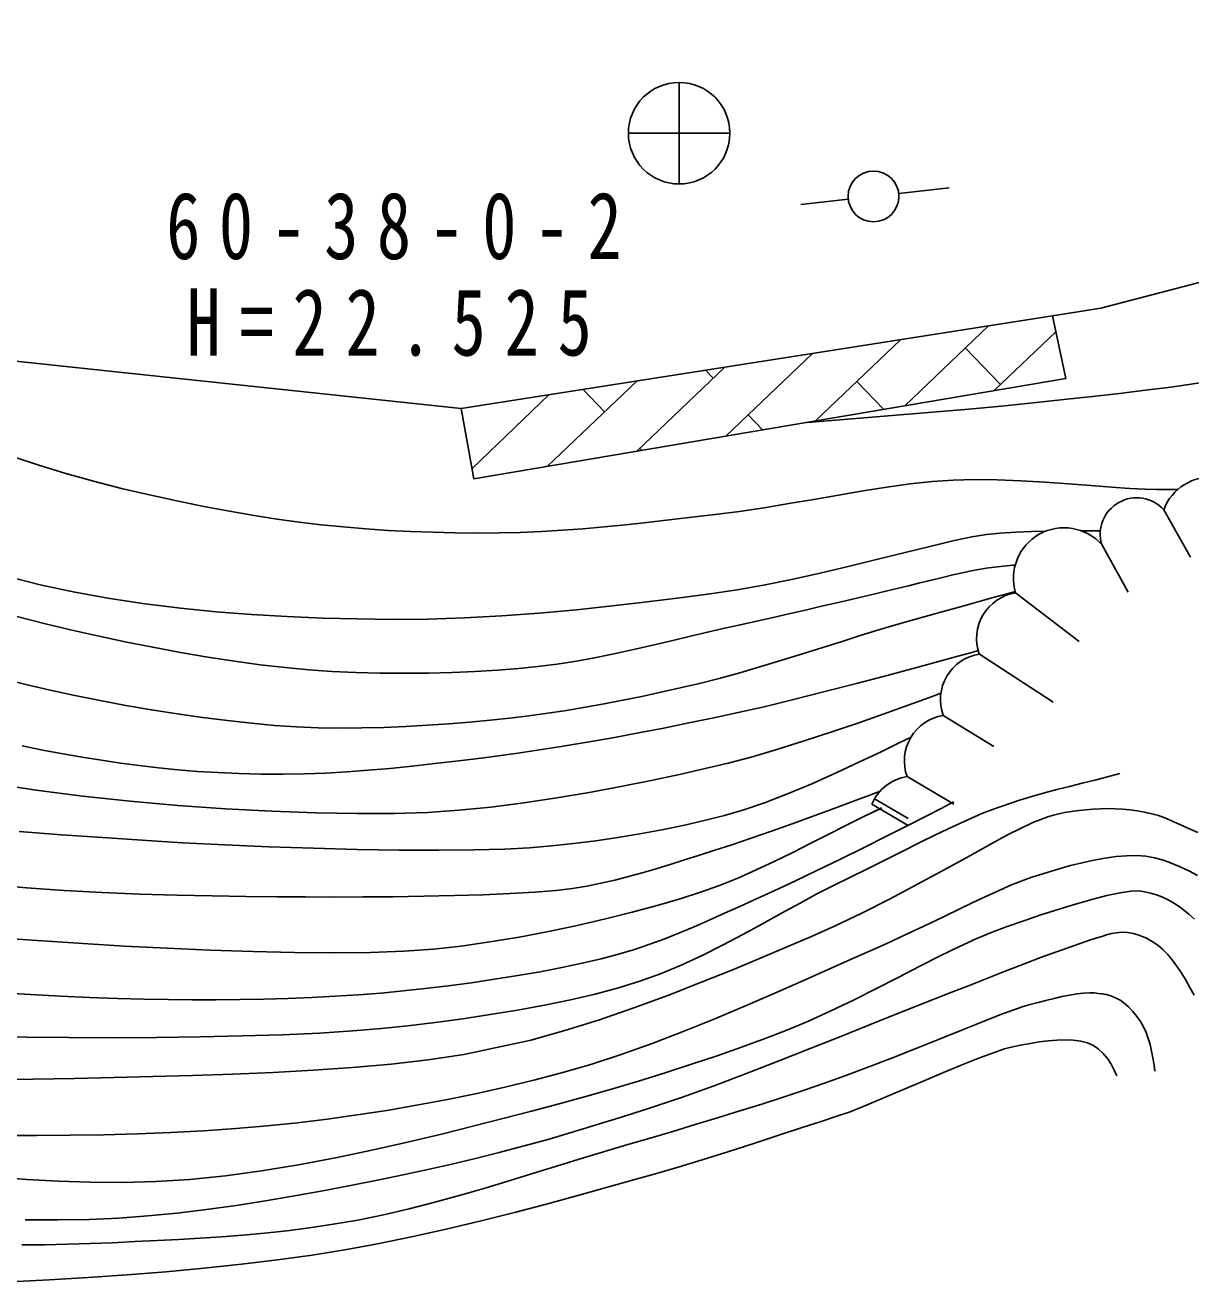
# Model space of a CAD drawing. Units: millimetres, scale not verified. Extents: x 40000 to 680000, y 20000 to 380000.
# Drawn here: x 507162 to 530115, y 235923 to 260672 of the extents above; entities that cross this region are included whole.
import ezdxf

# ---------------------------------------------------------------- set-up
doc = ezdxf.new("R2010")
doc.units = ezdxf.units.MM
doc.header["$LTSCALE"] = 1000
for name, color, linetype, lineweight in [('M-BGD', 7, 'Continuous', 25), ('M-BMK-SRVR', 3, 'Continuous', 25), ('M-STR-STR3', 7, 'Continuous', 25)]:
    doc.layers.add(name, color=color, linetype=linetype, lineweight=lineweight)
doc.styles.add('ＭＳ ゴシック', font='')
doc.styles.get('ＭＳ ゴシック').set_extended_font_data('MS Gothic')

msp = doc.modelspace()

# ---------------------------------------------------------------- linework, layer by layer
at = {"layer": 'M-BGD'}
for p, q in [((524363, 257356), (525357, 257469)), ((522434, 257137), (523370, 257243)), ((528345, 255096), (527389, 254946)), ((515744, 253121), (506374, 254117)), ((525740, 253109), (522566, 252845)), ((529802, 251528), (529856, 251527)), ((529582, 251126), (530105, 250192)), ((526980, 250701), (527264, 250708)), ((527956, 250714), (528169, 250713)), ((527956, 250714), (528169, 250713)), ((528169, 250713), (528334, 250712)), ((528361, 250442), (528883, 249508)), ((528361, 250442), (528361, 250442)), ((526608, 250036), (526656, 250040)), ((526497, 249475), (526654, 249518)), ((526497, 249475), (526654, 249518)), ((526662, 249490), (526661, 249490)), ((526662, 249490), (527914, 248532)), ((525950, 248284), (527402, 247336)), ((525950, 248284), (525950, 248284)), ((525310, 247849), (525310, 247849)), ((525239, 247078), (525239, 247078)), ((525239, 247078), (526237, 246468)), ((524383, 246542), (524605, 246653)), ((524383, 246542), (524605, 246653)), ((524599, 246643), (524599, 246643)), ((524599, 246643), (524599, 246643)), ((524527, 245873), (525395, 245361)), ((524527, 245873), (525449, 245329)), ((523835, 245333), (524550, 244911)), ((523888, 245437), (524546, 245049)), ((526987, 244961), (526517, 244733)), ((517117, 240681), (517789, 240870)), ((517095, 240676), (517117, 240681)), ((523440, 239286), (523367, 239261)), ((523440, 239286), (523411, 239274))]:
    msp.add_line(p, q, dxfattribs=at)
for points in [[(541950, 260672), (532736, 256247), (528345, 255096)], [(532143, 253974), (531646, 253866), (531161, 253771), (530682, 253688), (530203, 253613), (529719, 253545), (529224, 253482), (528711, 253421), (528176, 253361), (527611, 253299), (527011, 253233), (526383, 253168), (525740, 253109)], [(506913, 252177), (507429, 252004), (507963, 251842), (508508, 251690), (509058, 251549), (509608, 251419), (510150, 251301), (510679, 251194), (511188, 251099), (511671, 251016), (512122, 250946), (512556, 250886), (512993, 250834), (513431, 250789), (513871, 250752), (514311, 250723), (514750, 250700), (515188, 250684), (515624, 250674), (516057, 250670), (516487, 250672), (516910, 250681), (517327, 250699), (517740, 250724), (518151, 250755), (518564, 250792), (518982, 250834), (519406, 250880), (519840, 250930), (520287, 250982), (520749, 251035), (521225, 251096), (521710, 251169), (522201, 251249), (522692, 251333), (523180, 251418), (523661, 251499), (524131, 251573), (524586, 251636), (525023, 251684), (525436, 251714), (525855, 251724), (526304, 251719), (526770, 251701), (527241, 251674), (527703, 251642), (528143, 251608), (528550, 251576), (528910, 251549), (529212, 251532), (529441, 251527), (529625, 251528), (529802, 251528)], [(528143, 251608), (528550, 251576), (528910, 251549), (529212, 251532), (529441, 251527), (529625, 251528), (529802, 251528)], [(506795, 249818), (507456, 249651), (508139, 249505), (508829, 249381), (509524, 249276), (510222, 249189), (510921, 249119), (511622, 249065), (512320, 249024), (513016, 248995), (513707, 248977), (514392, 248969), (515089, 248975), (515811, 249000), (516546, 249041), (517285, 249095), (518016, 249160), (518728, 249233), (519412, 249312), (520055, 249393), (520648, 249474), (521180, 249552), (521698, 249642), (522249, 249754), (522818, 249881), (523391, 250017), (523953, 250155), (524489, 250289), (525217, 250465)], [(525217, 250465), (525428, 250515), (525801, 250595), (526092, 250643), (526358, 250669), (526659, 250688), (526980, 250701)], [(525428, 250515), (525801, 250595), (526092, 250643), (526358, 250669), (526659, 250688), (526980, 250701)], [(506998, 249028), (507535, 248889), (508056, 248764), (508590, 248643), (509132, 248528), (509676, 248419), (510219, 248319), (510756, 248227), (511281, 248146), (511791, 248076), (512281, 248019), (512745, 247976), (513203, 247945), (513672, 247924), (514148, 247912), (514627, 247908), (515102, 247913), (515569, 247926), (516024, 247945), (516460, 247971), (516874, 248003), (517260, 248041), (517635, 248088), (518017, 248149), (518403, 248220), (518789, 248299), (519172, 248383), (519548, 248470), (519913, 248556), (520264, 248640), (520597, 248718), (520908, 248788), (521217, 248855), (521538, 248927), (521867, 249002), (522198, 249078), (522524, 249153), (522841, 249227), (523143, 249297), (523424, 249363), (523678, 249422), (523900, 249474), (524110, 249524), (524330, 249577), (524555, 249633), (524781, 249689), (525005, 249744), (525222, 249797), (525428, 249846), (525618, 249889), (525789, 249925), (525937, 249953), (526084, 249975), (526250, 249997), (526428, 250017), (526608, 250036)], [(522841, 249227), (523143, 249297), (523424, 249363), (523678, 249422), (523900, 249474), (524110, 249524), (524330, 249577), (524555, 249633), (524781, 249689), (525005, 249744), (525222, 249797), (525428, 249846), (525618, 249889), (525789, 249925), (525937, 249953), (526084, 249975), (526250, 249997), (526428, 250017), (526608, 250036)], [(506705, 247802), (507179, 247685), (507656, 247574), (508142, 247470), (508639, 247370), (509143, 247276), (509650, 247188), (510155, 247108), (510655, 247037), (511144, 246975), (511619, 246923), (512074, 246882), (512507, 246853), (512930, 246836), (513360, 246829), (513792, 246831), (514226, 246842), (514658, 246859), (515086, 246883), (515507, 246913), (515919, 246947), (516319, 246985), (516704, 247026), (517080, 247071), (517453, 247121), (517823, 247177), (518193, 247239), (518563, 247305), (518933, 247376), (519305, 247453), (519679, 247534), (520056, 247619), (520437, 247709), (520830, 247808), (521235, 247919), (521648, 248039), (522061, 248164), (522470, 248291), (522866, 248416), (523246, 248537), (523601, 248650), (523926, 248751), (524215, 248837), (524508, 248921), (524840, 249014), (525192, 249113), (525551, 249213), (525899, 249309), (526220, 249398), (526497, 249475)], [(519305, 247453), (519679, 247534), (520056, 247619), (520437, 247709), (520830, 247808), (521235, 247919), (521648, 248039), (522061, 248164), (522470, 248291), (522866, 248416), (523246, 248537), (523601, 248650), (523926, 248751), (524215, 248837), (524508, 248921), (524840, 249014), (525192, 249113), (525551, 249213), (525899, 249309), (526220, 249398), (526497, 249475)], [(525173, 248146), (525551, 248249), (525799, 248317), (525928, 248354)], [(516865, 246335), (517207, 246384), (517717, 246464), (518226, 246549), (518734, 246639), (519239, 246733), (519739, 246830), (520233, 246929), (520720, 247031), (521198, 247133), (521713, 247250), (522291, 247391), (522907, 247546), (523530, 247707), (524134, 247866), (524691, 248015)], [(517207, 246384), (517717, 246464), (518226, 246549), (518734, 246639), (519239, 246733), (519739, 246830), (520233, 246929), (520720, 247031), (521198, 247133), (521713, 247250), (522291, 247391), (522907, 247546), (523530, 247707), (524134, 247866), (524691, 248015), (525175, 248146)], [(506504, 245735), (507377, 245604), (508291, 245489), (509227, 245390), (510171, 245307), (511107, 245241), (512017, 245192), (512886, 245160), (513698, 245145), (514436, 245148), (515085, 245168), (515698, 245209), (516333, 245273), (516980, 245355), (517629, 245453), (518269, 245561), (518892, 245677), (519486, 245797), (520043, 245916), (520552, 246031), (521003, 246138), (521457, 246258), (521965, 246408), (522503, 246577), (523048, 246756), (523575, 246935), (524059, 247103), (524478, 247252), (524807, 247370), (525022, 247448), (525194, 247518)], [(515085, 245168), (515698, 245209), (516333, 245273), (516980, 245355), (517629, 245453), (518269, 245561), (518892, 245677), (519486, 245797), (520043, 245916), (520552, 246031), (521003, 246138), (521457, 246258), (521965, 246408), (522503, 246577), (523048, 246756), (523575, 246935), (524059, 247103), (524478, 247252), (524807, 247370), (525022, 247448)], [(507047, 244790), (507880, 244729), (508688, 244673), (509466, 244620), (510258, 244571), (511097, 244527), (511963, 244490), (512837, 244461), (513697, 244439), (514524, 244426), (515298, 244422), (515997, 244428), (516603, 244444), (517094, 244472), (517524, 244509), (517959, 244555), (518396, 244610), (518832, 244673), (519266, 244744), (519695, 244823), (520117, 244910), (520529, 245006), (520929, 245109), (521314, 245220), (521721, 245358), (522173, 245533), (522649, 245733), (523129, 245947), (523591, 246161), (524016, 246363), (524383, 246542)], [(515242, 244422), (515298, 244422), (515997, 244428), (516603, 244444), (517094, 244472), (517524, 244509), (517959, 244555), (518396, 244610), (518832, 244673), (519266, 244744), (519695, 244823), (520117, 244910), (520529, 245006), (520929, 245109), (521314, 245220), (521721, 245358), (522173, 245533), (522649, 245733), (523129, 245947), (523591, 246161), (524016, 246363), (524383, 246542)], [(507104, 246481), (507512, 246396), (507905, 246323), (508287, 246257), (508664, 246196), (509037, 246140), (509410, 246090), (509786, 246046), (510168, 246008), (510558, 245976), (510958, 245952), (511372, 245934), (511803, 245924), (512237, 245922), (512661, 245929), (513080, 245944), (513497, 245967), (513917, 245997), (514343, 246034), (514780, 246078), (515231, 246128), (515700, 246183), (516192, 246244), (516865, 246335)], [(526208, 245226), (526739, 245411), (526984, 245483), (527230, 245552), (527478, 245617), (527726, 245679), (527974, 245741), (528222, 245804), (528470, 245868), (528717, 245935)], [(515610, 243530), (516181, 243548), (516714, 243570), (517194, 243599), (517608, 243632), (517940, 243672), (518223, 243718), (518499, 243773), (518771, 243835), (519042, 243904), (519312, 243979), (519584, 244060), (519861, 244145), (520145, 244234), (520437, 244327), (520741, 244422), (521078, 244531), (521455, 244659), (521857, 244799), (522263, 244945), (522657, 245087), (523019, 245221), (523333, 245337), (523579, 245429), (523740, 245489), (523999, 245588)], [(506664, 241613), (507265, 241579), (507856, 241548), (508430, 241522), (508980, 241502), (509499, 241488), (509982, 241481), (510448, 241479), (510918, 241480), (511390, 241485), (511864, 241493), (512336, 241506), (512804, 241524), (513267, 241547), (513723, 241576), (514169, 241611), (514603, 241652), (515040, 241699), (515490, 241754), (515948, 241815), (516406, 241882), (516860, 241954), (517303, 242031), (517729, 242112), (518132, 242197), (518506, 242284), (518846, 242375), (519159, 242469), (519460, 242571), (519755, 242679), (520046, 242794), (520337, 242916), (520631, 243045), (520934, 243181), (521248, 243324), (521577, 243475), (521924, 243633), (522314, 243813), (522750, 244021), (523213, 244247), (523682, 244480), (524136, 244707), (524554, 244918), (524915, 245102), (525199, 245247), (525384, 245342), (525450, 245377)], [(516181, 243548), (516714, 243570), (517194, 243599), (517608, 243632), (517940, 243672), (518223, 243718), (518499, 243773), (518771, 243835), (519042, 243904), (519312, 243979), (519584, 244060), (519861, 244145), (520145, 244234), (520437, 244327), (520741, 244422), (521078, 244531), (521455, 244659), (521857, 244799), (522263, 244945), (522657, 245087), (523019, 245221), (523333, 245337), (523579, 245429), (523740, 245489)], [(516860, 241954), (517303, 242031), (517729, 242112), (518132, 242197), (518506, 242284), (518846, 242375), (519159, 242469), (519460, 242571), (519755, 242679), (520046, 242794), (520337, 242916), (520631, 243045), (520934, 243181), (521248, 243324), (521577, 243475), (521924, 243633), (522314, 243813), (522750, 244021), (523213, 244247), (523682, 244480), (524136, 244707), (524554, 244918), (524915, 245102), (525199, 245247), (525384, 245342), (525400, 245351)], [(506722, 242691), (507507, 242636), (508297, 242585), (509119, 242536), (509960, 242493), (510807, 242456), (511644, 242427), (512458, 242409), (513235, 242403), (513961, 242410), (514620, 242434), (515201, 242475), (515748, 242537), (516314, 242617), (516889, 242714), (517465, 242824), (518034, 242944), (518587, 243071), (519114, 243203), (519608, 243337), (520060, 243469), (520462, 243597), (520832, 243730), (521196, 243876), (521556, 244034), (521913, 244201), (522266, 244375), (522618, 244553), (522970, 244732), (523322, 244911), (523675, 245086), (524030, 245256)], [(516314, 242617), (516889, 242714), (517465, 242824), (518034, 242944), (518587, 243071), (519114, 243203), (519608, 243337), (520060, 243469), (520462, 243597), (520832, 243730), (521196, 243876), (521556, 244034), (521913, 244201), (522266, 244375), (522618, 244553), (522970, 244732), (523322, 244911), (523675, 245086), (523995, 245239)], [(516321, 241185), (516859, 241274), (517387, 241372), (517897, 241477), (518384, 241591), (518843, 241713), (519267, 241843), (519674, 241991), (520082, 242162), (520490, 242352), (520893, 242555), (521291, 242765), (521679, 242976), (522056, 243185), (522419, 243384), (522764, 243569), (523091, 243734), (523413, 243892), (523747, 244059), (524087, 244229), (524429, 244401), (524768, 244569), (525100, 244732), (525419, 244884), (525721, 245023), (526001, 245145), (526209, 245228)], [(516859, 241274), (517387, 241372), (517897, 241477), (518384, 241591), (518843, 241713), (519267, 241843), (519674, 241991), (520082, 242162), (520490, 242352), (520893, 242555), (521291, 242765), (521679, 242976), (522056, 243185), (522419, 243384), (522764, 243569), (523091, 243734), (523413, 243892), (523747, 244059), (524087, 244229), (524429, 244401), (524768, 244569), (525100, 244732), (525419, 244884), (525721, 245023), (526001, 245145), (526209, 245228)], [(526987, 244961), (527068, 244993), (527147, 245024), (527229, 245055), (527315, 245086), (527409, 245115), (527513, 245142), (527630, 245167), (527764, 245189), (527907, 245207), (528049, 245222), (528192, 245233), (528335, 245240), (528478, 245242), (528622, 245239), (528766, 245231), (528911, 245218), (529057, 245199), (529204, 245174), (529345, 245143), (529475, 245105), (529599, 245060), (529719, 245010), (529841, 244956), (529968, 244897), (530104, 244836), (530253, 244773)], [(517117, 240681), (517789, 240870), (518469, 241085), (519148, 241319), (519815, 241565), (520462, 241816), (521077, 242064), (521653, 242303), (522179, 242525), (522645, 242722), (523112, 242932), (523633, 243183), (524182, 243462), (524735, 243753), (525270, 244041), (525761, 244310), (526185, 244546), (526517, 244733)], [(517789, 240870), (518469, 241085), (519148, 241319), (519815, 241565), (520462, 241816), (521077, 242064), (521653, 242303), (522179, 242525), (522645, 242722), (523112, 242932), (523633, 243183), (524182, 243462), (524735, 243753), (525270, 244041), (525761, 244310), (526185, 244546), (526517, 244733)], [(517180, 239896), (517751, 240048), (518318, 240211), (518900, 240398), (519505, 240614), (520121, 240851), (520739, 241102), (521344, 241357), (521926, 241610), (522473, 241853), (522974, 242077), (523416, 242274), (523788, 242437), (524131, 242589), (524490, 242755), (524858, 242929), (525228, 243107), (525593, 243283), (525945, 243450), (526278, 243604), (526584, 243739), (526856, 243850), (526982, 243894), (527520, 244059), (527745, 244120), (527973, 244176), (528201, 244226), (528424, 244267), (528642, 244298), (528850, 244316), (529046, 244319), (529228, 244306), (529401, 244275), (529575, 244227), (529748, 244165), (529919, 244092), (530086, 244011), (530247, 243925)], [(517751, 240048), (518318, 240211), (518900, 240398), (519505, 240614), (520121, 240851), (520739, 241102), (521344, 241357), (521926, 241610), (522473, 241853), (522974, 242077), (523416, 242274), (523788, 242437), (524131, 242589), (524490, 242755), (524858, 242929), (525228, 243107), (525593, 243283), (525945, 243450), (526278, 243604), (526584, 243739), (526856, 243850), (526982, 243894)], [(506457, 243750), (507186, 243684), (507930, 243632), (508678, 243591), (509421, 243561), (510147, 243539), (510846, 243524), (511509, 243514), (512125, 243508), (512683, 243504), (513230, 243502), (513811, 243503), (514411, 243507), (515015, 243516), (515610, 243530)], [(517652, 239420), (518178, 239565), (518709, 239718), (519240, 239877), (519766, 240040), (520283, 240207), (520786, 240376), (521270, 240545), (521730, 240714), (522162, 240880), (522587, 241058), (523026, 241258), (523471, 241473), (523915, 241695), (524353, 241919), (524777, 242137), (525181, 242342), (525558, 242527), (525901, 242686), (526204, 242810), (526500, 242919), (526823, 243033), (527162, 243148), (527354, 243210), (527843, 243362), (528166, 243454), (528462, 243529), (528721, 243585), (528933, 243617), (529088, 243621), (529208, 243604), (529323, 243580), (529435, 243547), (529545, 243505), (529652, 243455), (529758, 243395), (529864, 243327), (529969, 243250), (530075, 243163), (530183, 243067)], [(518178, 239565), (518709, 239718), (519240, 239877), (519766, 240040), (520283, 240207), (520786, 240376), (521270, 240545), (521730, 240714), (522162, 240880), (522587, 241058), (523026, 241258), (523471, 241473), (523915, 241695), (524353, 241919), (524777, 242137), (525181, 242342), (525558, 242527), (525901, 242686), (526204, 242810), (526500, 242919), (526823, 243033), (527162, 243148), (527354, 243210)], [(520084, 239555), (520706, 239779), (521346, 240019), (521989, 240267), (522620, 240516), (523224, 240757), (523786, 240984), (524291, 241188), (524725, 241362), (525073, 241498), (525390, 241621), (525735, 241756), (526096, 241897), (526460, 242041), (526817, 242181), (527154, 242312), (528140, 242657), (528168, 242664), (528265, 242695), (528360, 242726), (528455, 242756), (528551, 242781), (528651, 242799), (528755, 242807), (528865, 242802), (528984, 242781), (529111, 242743), (529238, 242689), (529355, 242625), (529463, 242551), (529563, 242466), (529658, 242370), (529748, 242263), (529835, 242146), (529921, 242016), (530007, 241876), (530094, 241723), (530180, 241572)], [(518942, 239178), (519494, 239355), (520084, 239555), (520706, 239779), (521346, 240019), (521989, 240267), (522620, 240516), (523224, 240757), (523786, 240984), (524291, 241188), (524725, 241362), (525073, 241498), (525390, 241621), (525735, 241756), (526096, 241897), (526460, 242041), (526817, 242181), (527154, 242312)], [(518153, 238364), (519031, 238625), (519471, 238755), (519913, 238886), (520356, 239019), (520796, 239153), (521233, 239288), (521665, 239424), (522088, 239560), (522502, 239697), (522904, 239835), (523321, 239985), (523773, 240155), (524243, 240338), (524717, 240526), (525180, 240712), (525618, 240888), (526014, 241047), (526355, 241180), (526626, 241282), (526811, 241344), (526953, 241384), (527105, 241425), (527262, 241466), (527420, 241505), (527577, 241541), (527729, 241571), (527871, 241595), (528002, 241611), (528116, 241618), (528211, 241613), (528292, 241603), (528369, 241592), (528444, 241579), (528516, 241561), (528588, 241537), (528660, 241504), (528733, 241461), (528809, 241406), (528888, 241336), (528972, 241249), (529053, 241152), (529122, 241051), (529181, 240945), (529232, 240834), (529275, 240718), (529311, 240595), (529341, 240467), (529368, 240332), (529391, 240189), (529407, 240075)], [(519031, 238625), (519471, 238755), (519913, 238886), (520356, 239019), (520796, 239153), (521233, 239288), (521665, 239424), (522088, 239560), (522502, 239697), (522904, 239835), (523321, 239985), (523773, 240155), (524243, 240338), (524717, 240526), (525180, 240712), (525618, 240888), (526014, 241047), (526355, 241180), (526626, 241282), (526811, 241344), (526953, 241384), (527105, 241425), (527262, 241466), (527420, 241505), (527577, 241541), (527729, 241571), (527871, 241595), (528002, 241611), (528116, 241618), (528211, 241613), (528292, 241603), (528369, 241592), (528390, 241588)], [(506376, 240755), (507180, 240741), (508021, 240733), (508883, 240732), (509751, 240736), (510607, 240747), (511438, 240766), (512226, 240791), (512956, 240823), (513611, 240864), (514176, 240912), (514700, 240968), (515235, 241032), (515778, 241105), (516321, 241185)], [(506473, 239910), (507317, 239916), (508131, 239929), (508909, 239946), (509676, 239965), (510459, 239987), (511250, 240013), (512043, 240047), (512831, 240089), (513607, 240144), (514366, 240212), (515099, 240297), (515800, 240401), (517095, 240676)], [(523440, 239286), (523774, 239422), (524131, 239571), (524502, 239728), (524876, 239888), (525243, 240043), (525594, 240189), (525919, 240319), (526206, 240428), (526448, 240510), (526633, 240559), (526791, 240590), (526957, 240620), (527129, 240647), (527302, 240669), (527473, 240684), (527640, 240690), (527799, 240684), (527947, 240666), (528080, 240631), (528196, 240579), (528298, 240508), (528389, 240421), (528471, 240319), (528543, 240208), (528606, 240089), (528654, 239982)], [(523440, 239286), (523774, 239422), (524131, 239571), (524502, 239728), (524876, 239888), (525243, 240043), (525594, 240189), (525919, 240319), (526206, 240428), (526448, 240510), (526633, 240559), (526791, 240590), (526957, 240620), (527129, 240647), (527302, 240669), (527473, 240684), (527640, 240690), (527799, 240684), (527947, 240666), (528080, 240631), (528196, 240579), (528298, 240508), (528389, 240421), (528471, 240319), (528543, 240208), (528606, 240089), (528654, 239982)], [(506727, 238805), (507385, 238805), (508048, 238809), (508712, 238820), (509374, 238838), (510029, 238863), (510676, 238897), (511310, 238940), (511927, 238993), (512525, 239057), (513111, 239130), (513697, 239211), (514282, 239301), (514866, 239400), (515448, 239508), (516028, 239627), (516605, 239756), (517180, 239896)], [(506583, 237984), (507195, 237940), (507813, 237907), (508440, 237887), (509079, 237883), (509734, 237900), (510407, 237941), (511104, 238011), (511819, 238108), (512544, 238228), (513270, 238365), (513987, 238515), (514688, 238673), (515361, 238834), (516000, 238993), (516594, 239144), (517135, 239283), (517652, 239420)], [(517915, 238863), (518942, 239178), (519494, 239355)], [(518092, 237636), (519166, 237936), (519596, 238059), (520018, 238183), (520492, 238328), (520997, 238487), (521508, 238650), (522003, 238811), (522459, 238960), (522854, 239090), (523164, 239193)], [(519166, 237936), (519596, 238059), (520018, 238183), (520492, 238328), (520997, 238487), (521508, 238650), (522003, 238811), (522459, 238960), (522854, 239090), (523164, 239193), (523367, 239261)], [(507161, 237143), (507804, 237142), (508421, 237153), (509005, 237179), (509575, 237221), (510153, 237277), (510734, 237347), (511315, 237427), (511892, 237517), (512463, 237614), (513023, 237716), (513569, 237821), (514098, 237927), (514605, 238033), (515092, 238138), (515566, 238244), (516032, 238355), (516494, 238471), (516959, 238593), (517431, 238723), (517915, 238863)], [(507098, 236650), (507546, 236655), (507994, 236664), (508440, 236677), (508884, 236694), (509325, 236715), (509760, 236738), (510186, 236760), (510607, 236783), (511027, 236810), (511448, 236841), (511875, 236880), (512312, 236927), (512762, 236986), (513228, 237056), (513715, 237141), (514216, 237242), (514721, 237360), (515228, 237490), (515734, 237629), (516237, 237776), (516732, 237925), (517219, 238075), (517693, 238223), (518153, 238364)], [(506875, 235923), (507634, 235960), (508401, 236006), (509169, 236061), (509933, 236123), (510685, 236194), (511420, 236272), (512131, 236359), (512812, 236452), (513456, 236552), (514098, 236669), (514769, 236807), (515454, 236961), (516143, 237126), (516821, 237297), (517475, 237469), (518092, 237636)]]:
    msp.add_lwpolyline(points, dxfattribs=at)
msp.add_circle((523866, 257299), 500, dxfattribs=at)
for centre, radius, start, end in [((530490, 250802), 964, 5.7194, 160.3586), ((529048, 250646), 718, 41.9284, 196.5676), ((527618, 249775), 998, 41.9309, 196.5701), ((526803, 248594), 908, 98.9934, 199.9285), ((526092, 247388), 908, 98.9934, 199.9285), ((525381, 246182), 908, 98.9934, 199.9285), ((524669, 244976), 908, 98.9934, 156.8434)]:
    msp.add_arc(centre, radius, start, end, dxfattribs=at)
at = {"layer": 'M-BMK-SRVR'}
for p, q in [((520039, 259544), (520039, 257544)), ((519039, 258544), (521039, 258544))]:
    msp.add_line(p, q, dxfattribs=at)
msp.add_circle((520039, 258544), 1000, dxfattribs=at)
at = {"layer": 'M-STR-STR3'}
for p, q in [((515744, 253121), (527389, 254946)), ((524485, 253178), (526127, 254748)), ((522727, 252880), (524396, 254477)), ((526244, 253477), (527455, 254635)), ((520968, 252582), (522666, 254206)), ((526364, 253592), (525673, 254314)), ((519209, 252283), (520936, 253935)), ((520709, 253718), (520558, 253875)), ((517450, 251985), (519205, 253663)), ((518572, 253058), (518151, 253498)), ((524061, 253106), (523536, 253655)), ((515961, 251944), (517475, 253392)), ((515999, 251739), (515744, 253121)), ((521680, 252702), (521400, 252995)), ((519299, 252299), (519263, 252335))]:
    msp.add_line(p, q, dxfattribs=at)
msp.add_lwpolyline([(527389, 254946), (527650, 253715), (515999, 251739)], dxfattribs=at)

# ---------------------------------------------------------------- texts
at = {"layer": 'M-BMK-SRVR', "char_height": 1320, "attachment_point": 7, "style": 'ＭＳ ゴシック'}
for s, insert in [('\\T1.54;\\W0.75;60-38-0-2', (509939, 256044)), ('\\T1.55;\\W0.75;H=22.525', (510339, 254144))]:
    msp.add_mtext(s, dxfattribs=dict(at, insert=insert))

doc.saveas('drawing.dxf')
